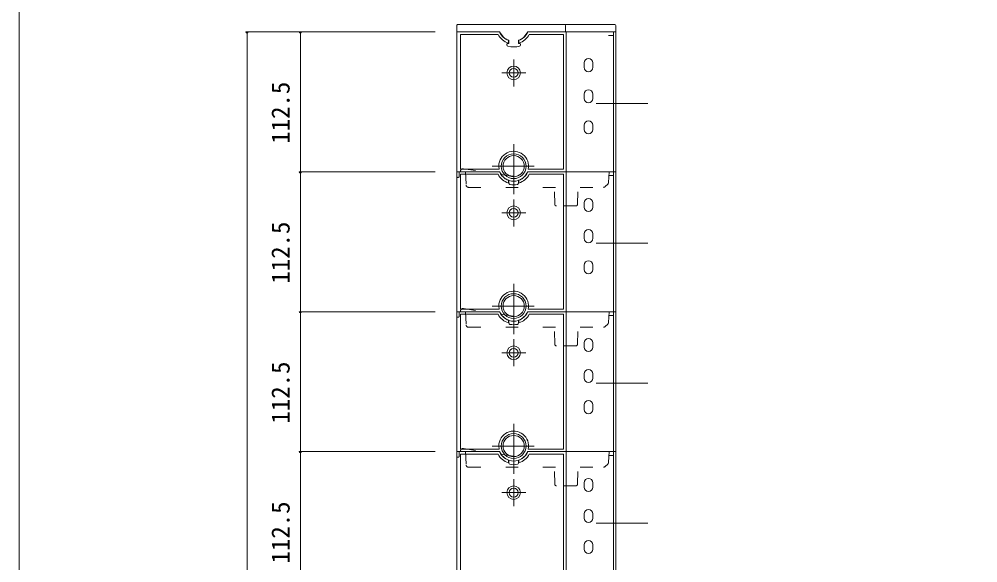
# Model space of a CAD drawing. Units: millimetres, scale not verified. Extents: x -1916 to 1917, y -1364 to 1364.
# Drawn here: x -1916 to -1145, y 474 to 911 of the extents above; entities that cross this region are included whole.
import ezdxf
from ezdxf.enums import TextEntityAlignment as Align

# ---------------------------------------------------------------- set-up
doc = ezdxf.new("R2010")
doc.units = ezdxf.units.MM
doc.header["$LTSCALE"] = 10
doc.linetypes.add('USER1', pattern=[3, 1, -2])
doc.linetypes.add('USER5', pattern=[24, 12, -5, 2, -5])
for name, color, linetype, lineweight in [('0-2_A-3', 3, 'USER5', 18), ('0-5_A-6', 7, 'Continuous', 18), ('0-8_A-A', 5, 'Continuous', 18), ('0-9_A-B', 7, 'Continuous', 18), ('0-A_A-C', 3, 'USER1', 18), ('F-4', 7, 'Continuous', 18)]:
    doc.layers.add(name, color=color, linetype=linetype, lineweight=lineweight)
doc.styles.add('ＭＳ ゴシック', font='')
doc.styles.get('ＭＳ ゴシック').set_extended_font_data('MS Gothic')

msp = doc.modelspace()

# ---------------------------------------------------------------- linework, layer by layer
at = {"layer": '0-2_A-3', "color": 5}
for p, q in [((-1451.73, 843.59), (-1410.18, 843.59)), ((-1451.73, 731.09), (-1410.18, 731.09)), ((-1451.73, 618.59), (-1410.18, 618.59)), ((-1451.73, 506.09), (-1410.18, 506.09))]:
    msp.add_line(p, q, dxfattribs=at)
at = {"layer": '0-5_A-6'}
for p, q in [((-1731.59, 901.09), (-1733.59, 901.09)), ((-1732.59, 901.09), (-1732.59, -448.91)), ((-1732.59, 901.09), (-1581.21, 901.09)), ((-1688.69, 901.09), (-1690.69, 901.09)), ((-1688.69, 788.59), (-1690.69, 788.59)), ((-1689.69, 788.59), (-1581.21, 788.59)), ((-1688.69, 676.09), (-1690.69, 676.09)), ((-1689.69, 676.09), (-1581.21, 676.09)), ((-1688.69, 563.59), (-1690.69, 563.59)), ((-1689.69, 563.59), (-1581.21, 563.59))]:
    msp.add_line(p, q, dxfattribs=at)
msp.add_lwpolyline([(-1689.69, -448.91), (-1689.69, -336.41), (-1689.69, -223.91), (-1689.69, -111.41), (-1689.69, 1.09), (-1689.69, 113.59), (-1689.69, 226.09), (-1689.69, 338.59), (-1689.69, 451.09), (-1689.69, 563.59), (-1689.69, 676.09), (-1689.69, 788.59), (-1689.69, 901.09)], dxfattribs=at)
for centre in [(-1732.59, 901.09), (-1689.69, 901.09), (-1689.69, 788.59), (-1689.69, 676.09), (-1689.69, 563.59)]:
    msp.add_arc(centre, 1, 180, 0, dxfattribs=at)
at = {"layer": '0-8_A-A', "color": 3}
for p, q in [((-1529.37, 788.59), (-1563.85, 788.59)), ((-1563.85, 788.59), (-1563.85, 676.09)), ((-1506.8, 788.59), (-1435.85, 788.59)), ((-1475.85, 676.09), (-1475.85, 788.59)), ((-1437.85, 676.09), (-1437.85, 788.59)), ((-1435.85, 788.59), (-1435.85, 676.09)), ((-1560.96, 786.59), (-1530.65, 786.59)), ((-1522.23, 781.67), (-1522.23, 779.56)), ((-1513.93, 779.56), (-1513.93, 781.67)), ((-1505.51, 786.59), (-1477.85, 786.59)), ((-1477.85, 786.59), (-1477.85, 678.09)), ((-1441.68, 785.59), (-1437.85, 785.59)), ((-1461.35, 763.59), (-1461.35, 760.09)), ((-1454.35, 760.09), (-1454.35, 763.59)), ((-1461.35, 738.59), (-1461.35, 735.09)), ((-1454.35, 735.09), (-1454.35, 738.59)), ((-1461.35, 713.59), (-1461.35, 710.09)), ((-1454.35, 710.09), (-1454.35, 713.59)), ((-1530.08, 680.74), (-1529.82, 678.09)), ((-1563.85, 676.09), (-1529.21, 676.09)), ((-1506.96, 676.09), (-1435.85, 676.09)), ((-1477.85, 678.09), (-1506.35, 678.09)), ((-1522.04, 669.26), (-1522.04, 666.91)), ((-1514.12, 666.91), (-1514.12, 669.26)), ((-1529.37, 563.59), (-1563.85, 563.59)), ((-1563.85, 563.59), (-1563.85, 451.09)), ((-1506.8, 563.59), (-1435.85, 563.59)), ((-1475.85, 451.09), (-1475.85, 563.59)), ((-1437.85, 451.09), (-1437.85, 563.59)), ((-1435.85, 563.59), (-1435.85, 451.09)), ((-1560.96, 561.59), (-1530.65, 561.59)), ((-1522.23, 556.67), (-1522.23, 554.56)), ((-1513.93, 554.56), (-1513.93, 556.67)), ((-1505.51, 561.59), (-1477.85, 561.59)), ((-1477.85, 561.59), (-1477.85, 453.09)), ((-1441.68, 560.59), (-1437.85, 560.59)), ((-1461.35, 538.59), (-1461.35, 535.09)), ((-1454.35, 535.09), (-1454.35, 538.59)), ((-1461.35, 513.59), (-1461.35, 510.09)), ((-1454.35, 510.09), (-1454.35, 513.59)), ((-1461.35, 488.59), (-1461.35, 485.09)), ((-1454.35, 485.09), (-1454.35, 488.59))]:
    msp.add_line(p, q, dxfattribs=at)
at = {"layer": '0-8_A-A', "color": 3, "linetype": 'USER1'}
for p, q in [((-1560.85, 788.59), (-1560.85, 789.1)), ((-1558.55, 791.08), (-1541.99, 788.59)), ((-1528.28, 786.53), (-1510.32, 783.82)), ((-1563.85, 676.09), (-1563.85, 672.54)), ((-1562.8, 671.59), (-1562.9, 671.59)), ((-1561.85, 672.54), (-1561.85, 676.09)), ((-1560.85, 563.59), (-1560.85, 564.1)), ((-1558.55, 566.08), (-1541.99, 563.59)), ((-1528.28, 561.53), (-1510.32, 558.82))]:
    msp.add_line(p, q, dxfattribs=at)
at = {"layer": '0-8_A-A', "color": 3, "linetype": 'USER5'}
for p, q in [((-1518.08, 744.7), (-1518.08, 766.39)), ((-1527.65, 755.59), (-1508.23, 755.59)), ((-1518.08, 658.14), (-1518.08, 698.41)), ((-1535.44, 680.59), (-1501.48, 680.59)), ((-1518.08, 519.7), (-1518.08, 541.39)), ((-1527.65, 530.59), (-1508.23, 530.59))]:
    msp.add_line(p, q, dxfattribs=at)
at = {"layer": '0-8_A-A', "color": 3}
for points in [[(-1529.82, 678.09), (-1560.96, 678.09), (-1560.96, 786.59)], [(-1529.82, 453.09), (-1560.96, 453.09), (-1560.96, 561.59)]]:
    msp.add_lwpolyline(points, dxfattribs=at)
for centre, radius in [((-1518.08, 755.59), 5.5), ((-1518.08, 755.59), 3.5), ((-1518.08, 680.59), 10), ((-1518.08, 680.59), 8.5), ((-1518.08, 530.59), 5.5), ((-1518.08, 530.59), 3.5)]:
    msp.add_circle(centre, radius, dxfattribs=at)
at = {"layer": '0-8_A-A', "color": 3, "linetype": 'USER1'}
for centre, radius, start, end in [((-1558.85, 789.1), 2, 81.44, 180), ((-1562.9, 672.54), 0.95, 180, 270), ((-1562.8, 672.54), 0.95, 270, 0), ((-1558.85, 564.1), 2, 81.44, 180)]:
    msp.add_arc(centre, radius, start, end, dxfattribs=at)
at = {"layer": '0-8_A-A', "color": 3}
for centre, radius, start, end in [((-1518.08, 793.09), 12.15, 201.738, 338.262), ((-1518.08, 793.09), 14.15, 207.346, 252.945), ((-1518.08, 793.09), 14.15, 287.055, 332.654), ((-1457.85, 763.59), 3.5, 0, 180), ((-1457.85, 760.09), 3.5, 180, 0), ((-1457.85, 738.59), 3.5, 0, 180), ((-1457.85, 735.09), 3.5, 180, 0), ((-1457.85, 713.59), 3.5, 0, 180), ((-1457.85, 710.09), 3.5, 180, 0), ((-1518.08, 680.59), 12, 347.975, 179.291), ((-1518.08, 680.59), 12, 202.024, 250.736), ((-1518.08, 680.59), 12, 289.264, 337.976), ((-1521.04, 666.91), 1, 180, 257.798), ((-1518.08, 680.59), 15, 257.798, 282.202), ((-1515.12, 666.91), 1, 282.202, 0), ((-1518.08, 568.09), 12.15, 201.738, 338.262), ((-1518.08, 568.09), 14.15, 207.346, 252.945), ((-1518.08, 568.09), 14.15, 287.055, 332.654), ((-1457.85, 538.59), 3.5, 0, 180), ((-1457.85, 535.09), 3.5, 180, 0), ((-1457.85, 513.59), 3.5, 0, 180), ((-1457.85, 510.09), 3.5, 180, 0), ((-1457.85, 488.59), 3.5, 0, 180), ((-1457.85, 485.09), 3.5, 180, 0)]:
    msp.add_arc(centre, radius, start, end, dxfattribs=at)
at = {"layer": '0-9_A-B', "color": 3}
for p, q in [((-1529.37, 901.09), (-1563.85, 901.09)), ((-1563.85, 901.09), (-1563.85, 788.59)), ((-1560.96, 899.09), (-1530.65, 899.09)), ((-1506.8, 901.09), (-1435.85, 901.09)), ((-1505.51, 899.09), (-1477.85, 899.09)), ((-1477.85, 899.09), (-1477.85, 790.59)), ((-1475.85, 788.59), (-1475.85, 901.09)), ((-1441.68, 898.09), (-1437.85, 898.09)), ((-1437.85, 788.59), (-1437.85, 901.09)), ((-1435.85, 901.09), (-1435.85, 788.59)), ((-1522.23, 894.17), (-1522.23, 892.06)), ((-1513.93, 892.06), (-1513.93, 894.17)), ((-1461.35, 876.09), (-1461.35, 872.59)), ((-1454.35, 872.59), (-1454.35, 876.09)), ((-1461.35, 851.09), (-1461.35, 847.59)), ((-1454.35, 847.59), (-1454.35, 851.09)), ((-1461.35, 826.09), (-1461.35, 822.59)), ((-1454.35, 822.59), (-1454.35, 826.09)), ((-1563.85, 788.59), (-1529.21, 788.59)), ((-1530.08, 793.24), (-1529.82, 790.59)), ((-1506.96, 788.59), (-1435.85, 788.59)), ((-1477.85, 790.59), (-1506.35, 790.59)), ((-1522.04, 781.76), (-1522.04, 779.41)), ((-1514.12, 779.41), (-1514.12, 781.76)), ((-1529.37, 676.09), (-1563.85, 676.09)), ((-1563.85, 676.09), (-1563.85, 563.59)), ((-1560.96, 674.09), (-1530.65, 674.09)), ((-1506.8, 676.09), (-1435.85, 676.09)), ((-1505.51, 674.09), (-1477.85, 674.09)), ((-1477.85, 674.09), (-1477.85, 565.59)), ((-1475.85, 563.59), (-1475.85, 676.09)), ((-1441.68, 673.09), (-1437.85, 673.09)), ((-1437.85, 563.59), (-1437.85, 676.09)), ((-1435.85, 676.09), (-1435.85, 563.59)), ((-1522.23, 669.17), (-1522.23, 667.06)), ((-1513.93, 667.06), (-1513.93, 669.17)), ((-1461.35, 651.09), (-1461.35, 647.59)), ((-1454.35, 647.59), (-1454.35, 651.09)), ((-1461.35, 626.09), (-1461.35, 622.59)), ((-1454.35, 622.59), (-1454.35, 626.09)), ((-1461.35, 601.09), (-1461.35, 597.59)), ((-1454.35, 597.59), (-1454.35, 601.09)), ((-1563.85, 563.59), (-1529.21, 563.59)), ((-1530.08, 568.24), (-1529.82, 565.59)), ((-1506.96, 563.59), (-1435.85, 563.59)), ((-1477.85, 565.59), (-1506.35, 565.59)), ((-1522.04, 556.76), (-1522.04, 554.41)), ((-1514.12, 554.41), (-1514.12, 556.76))]:
    msp.add_line(p, q, dxfattribs=at)
at = {"layer": '0-9_A-B', "color": 3, "linetype": 'USER5'}
for p, q in [((-1518.08, 857.2), (-1518.08, 878.89)), ((-1527.65, 868.09), (-1508.23, 868.09)), ((-1518.08, 770.64), (-1518.08, 810.91)), ((-1535.44, 793.09), (-1501.48, 793.09)), ((-1518.08, 632.2), (-1518.08, 653.89)), ((-1527.65, 643.09), (-1508.23, 643.09)), ((-1518.08, 545.64), (-1518.08, 585.91)), ((-1535.44, 568.09), (-1501.48, 568.09))]:
    msp.add_line(p, q, dxfattribs=at)
at = {"layer": '0-9_A-B', "color": 3, "linetype": 'USER1'}
for p, q in [((-1563.85, 788.59), (-1563.85, 785.04)), ((-1561.85, 785.04), (-1561.85, 788.59)), ((-1562.8, 784.09), (-1562.9, 784.09)), ((-1560.85, 676.09), (-1560.85, 676.6)), ((-1558.55, 678.58), (-1541.99, 676.09)), ((-1528.28, 674.03), (-1510.32, 671.32)), ((-1563.85, 563.59), (-1563.85, 560.04)), ((-1561.85, 560.04), (-1561.85, 563.59)), ((-1562.8, 559.09), (-1562.9, 559.09))]:
    msp.add_line(p, q, dxfattribs=at)
at = {"layer": '0-9_A-B', "color": 3}
for points in [[(-1529.82, 790.59), (-1560.96, 790.59), (-1560.96, 899.09)], [(-1529.82, 565.59), (-1560.96, 565.59), (-1560.96, 674.09)]]:
    msp.add_lwpolyline(points, dxfattribs=at)
for centre, radius in [((-1518.08, 868.09), 5.5), ((-1518.08, 868.09), 3.5), ((-1518.08, 793.09), 10), ((-1518.08, 793.09), 8.5), ((-1518.08, 643.09), 5.5), ((-1518.08, 643.09), 3.5), ((-1518.08, 568.09), 10), ((-1518.08, 568.09), 8.5)]:
    msp.add_circle(centre, radius, dxfattribs=at)
for centre, radius, start, end in [((-1518.08, 905.59), 14.15, 207.346, 252.945), ((-1518.08, 905.59), 12.15, 201.738, 250.778), ((-1518.08, 905.59), 12.15, 289.221, 338.262), ((-1518.08, 905.59), 14.15, 287.055, 332.654), ((-1457.85, 876.09), 3.5, 0, 180), ((-1457.85, 872.59), 3.5, 180, 0), ((-1457.85, 851.09), 3.5, 0, 180), ((-1457.85, 847.59), 3.5, 180, 0), ((-1457.85, 826.09), 3.5, 0, 180), ((-1457.85, 822.59), 3.5, 180, 0), ((-1518.08, 793.09), 12, 347.975, 179.291), ((-1518.08, 793.09), 12, 202.024, 250.736), ((-1518.08, 793.09), 12, 289.264, 337.976), ((-1521.04, 779.41), 1, 180, 257.798), ((-1515.12, 779.41), 1, 282.202, 0), ((-1518.08, 793.09), 15, 257.798, 282.202), ((-1518.08, 680.59), 14.15, 207.346, 252.945), ((-1518.08, 680.59), 12.15, 201.738, 338.262), ((-1518.08, 680.59), 14.15, 287.055, 332.654), ((-1457.85, 651.09), 3.5, 0, 180), ((-1457.85, 647.59), 3.5, 180, 0), ((-1457.85, 626.09), 3.5, 0, 180), ((-1457.85, 622.59), 3.5, 180, 0), ((-1457.85, 601.09), 3.5, 0, 180), ((-1457.85, 597.59), 3.5, 180, 0), ((-1518.08, 568.09), 12, 347.975, 179.291), ((-1518.08, 568.09), 12, 202.024, 250.736), ((-1518.08, 568.09), 12, 289.264, 337.976), ((-1521.04, 554.41), 1, 180, 257.798), ((-1518.08, 568.09), 15, 257.798, 282.202), ((-1515.12, 554.41), 1, 282.202, 0)]:
    msp.add_arc(centre, radius, start, end, dxfattribs=at)
at = {"layer": '0-9_A-B', "color": 3, "linetype": 'USER1'}
for centre, radius, start, end in [((-1562.9, 785.04), 0.95, 180, 270), ((-1562.8, 785.04), 0.95, 270, 0), ((-1558.85, 676.6), 2, 81.44, 180), ((-1562.9, 560.04), 0.95, 180, 270), ((-1562.8, 560.04), 0.95, 270, 0)]:
    msp.add_arc(centre, radius, start, end, dxfattribs=at)
at = {"layer": '0-A_A-C', "linetype": 'Continuous'}
for p, q in [((-1563.85, 901.09), (-1563.85, 906.34)), ((-1436.6, 907.09), (-1563.1, 907.09)), ((-1476.35, 906.34), (-1476.35, 901.09)), ((-1435.85, 906.34), (-1435.85, 901.09)), ((-1529.15, 901.09), (-1563.85, 901.09)), ((-1476.35, 901.09), (-1507.01, 901.09)), ((-1435.85, 901.09), (-1438.35, 901.09)), ((-1523.58, 890.6), (-1523.58, 890.81)), ((-1522.08, 891.7), (-1522.08, 894.33)), ((-1514.08, 894.33), (-1514.08, 891.7)), ((-1512.58, 890.81), (-1512.58, 890.6))]:
    msp.add_line(p, q, dxfattribs=at)
at = {"layer": '0-A_A-C'}
for p, q in [((-1556.85, 788.59), (-1556.29, 777.8)), ((-1441.81, 779.88), (-1441.35, 788.59)), ((-1554.49, 776.09), (-1445.8, 776.09)), ((-1485.03, 762.56), (-1485.26, 776.09)), ((-1466.68, 762.56), (-1466.44, 776.09)), ((-1442.43, 778.54), (-1444.43, 776.64)), ((-1468.17, 761.09), (-1483.53, 761.09)), ((-1556.85, 676.09), (-1556.29, 665.3)), ((-1441.81, 667.38), (-1441.35, 676.09)), ((-1554.49, 663.59), (-1445.8, 663.59)), ((-1485.03, 650.06), (-1485.26, 663.59)), ((-1466.68, 650.06), (-1466.44, 663.59)), ((-1442.43, 666.04), (-1444.43, 664.14)), ((-1468.17, 648.59), (-1483.53, 648.59)), ((-1556.85, 563.59), (-1556.29, 552.8)), ((-1441.81, 554.88), (-1441.35, 563.59)), ((-1554.49, 551.09), (-1445.8, 551.09)), ((-1485.03, 537.56), (-1485.26, 551.09)), ((-1466.68, 537.56), (-1466.44, 551.09)), ((-1442.43, 553.54), (-1444.43, 551.64)), ((-1468.17, 536.09), (-1483.53, 536.09))]:
    msp.add_line(p, q, dxfattribs=at)
at = {"layer": '0-A_A-C', "linetype": 'Continuous'}
for points in [[(-1562.96, 907.09), (-1562.97, 907.09), (-1562.97, 907.09), (-1562.97, 907.09), (-1562.98, 907.09), (-1562.98, 907.09), (-1562.98, 907.09), (-1562.99, 907.09), (-1562.99, 907.09), (-1563, 907.09), (-1563, 907.09), (-1563, 907.09), (-1563.01, 907.09), (-1563.01, 907.09), (-1563.01, 907.09), (-1563.02, 907.09), (-1563.02, 907.09), (-1563.02, 907.09), (-1563.03, 907.09), (-1563.03, 907.09), (-1563.03, 907.09), (-1563.04, 907.09), (-1563.04, 907.09), (-1563.04, 907.09), (-1563.04, 907.09), (-1563.04, 907.09), (-1563.05, 907.09), (-1563.05, 907.09), (-1563.05, 907.09), (-1563.05, 907.09), (-1563.05, 907.09), (-1563.05, 907.09), (-1563.05, 907.09), (-1563.06, 907.09), (-1563.06, 907.09)], [(-1562.85, 907.09), (-1562.85, 907.09), (-1562.85, 907.09), (-1562.85, 907.09), (-1562.86, 907.09), (-1562.86, 907.09), (-1562.86, 907.09), (-1562.86, 907.09), (-1562.86, 907.09), (-1562.86, 907.09), (-1562.86, 907.09), (-1562.87, 907.09), (-1562.87, 907.09), (-1562.87, 907.09), (-1562.87, 907.09), (-1562.88, 907.09), (-1562.88, 907.09), (-1562.88, 907.09), (-1562.89, 907.09), (-1562.89, 907.09), (-1562.89, 907.09), (-1562.9, 907.09), (-1562.9, 907.09), (-1562.9, 907.09), (-1562.91, 907.09), (-1562.91, 907.09), (-1562.91, 907.09), (-1562.92, 907.09), (-1562.92, 907.09), (-1562.93, 907.09), (-1562.93, 907.09), (-1562.93, 907.09), (-1562.94, 907.09), (-1562.94, 907.09), (-1562.94, 907.09), (-1562.95, 907.09), (-1562.95, 907.09), (-1562.95, 907.09), (-1562.96, 907.09), (-1562.96, 907.09)]]:
    msp.add_lwpolyline(points, dxfattribs=at)
for centre, radius, start, end in [((-1563.1, 906.34), 0.75, 86.721, 180), ((-1477.1, 906.34), 0.75, 0, 90), ((-1436.6, 906.34), 0.75, 0, 90), ((-1518.08, 905.59), 11.95, 202.121, 250.444), ((-1518.08, 905.59), 11.95, 289.556, 337.879), ((-1522.58, 890.81), 1, 73.066, 180), ((-1522.58, 890.6), 1, 180, 253.289), ((-1518.08, 905.59), 16.65, 253.289, 286.711), ((-1518.08, 905.59), 14.45, 253.066, 253.93), ((-1518.08, 905.59), 14.45, 286.07, 286.934), ((-1513.58, 890.81), 1, 0, 106.934), ((-1513.58, 890.6), 1, 286.711, 0)]:
    msp.add_arc(centre, radius, start, end, dxfattribs=at)
at = {"layer": '0-A_A-C'}
for centre, radius, start, end in [((-1443.8, 779.99), 2, 313.5, 357), ((-1554.49, 777.89), 1.8, 183.002, 270), ((-1445.8, 778.09), 2, 270, 313.5), ((-1483.53, 762.59), 1.5, 181, 270), ((-1468.17, 762.59), 1.5, 270, 359), ((-1554.49, 665.39), 1.8, 183.002, 270), ((-1445.8, 665.59), 2, 270, 313.5), ((-1443.8, 667.49), 2, 313.5, 357), ((-1483.53, 650.09), 1.5, 181, 270), ((-1468.17, 650.09), 1.5, 270, 359), ((-1554.49, 552.89), 1.8, 183.002, 270), ((-1445.8, 553.09), 2, 270, 313.5), ((-1443.8, 554.99), 2, 313.5, 357), ((-1483.53, 537.59), 1.5, 181, 270), ((-1468.17, 537.59), 1.5, 270, 359)]:
    msp.add_arc(centre, radius, start, end, dxfattribs=at)
at = {"layer": 'F-4'}
msp.add_lwpolyline([(-1915.97, 1338.76), (-1915.97, -1364.21), (1900.73, -1364.21)], dxfattribs=at)

# ---------------------------------------------------------------- texts
at = {"layer": '0-5_A-6', "style": 'ＭＳ ゴシック'}
for p in [(-1693.96, 811.16), (-1693.96, 698.66), (-1693.96, 586.16), (-1693.96, 473.66)]:
    msp.add_text('112.5', height=14.66, rotation=90, dxfattribs=at).set_placement(p, align=Align.BOTTOM_LEFT)

doc.saveas('drawing.dxf')
